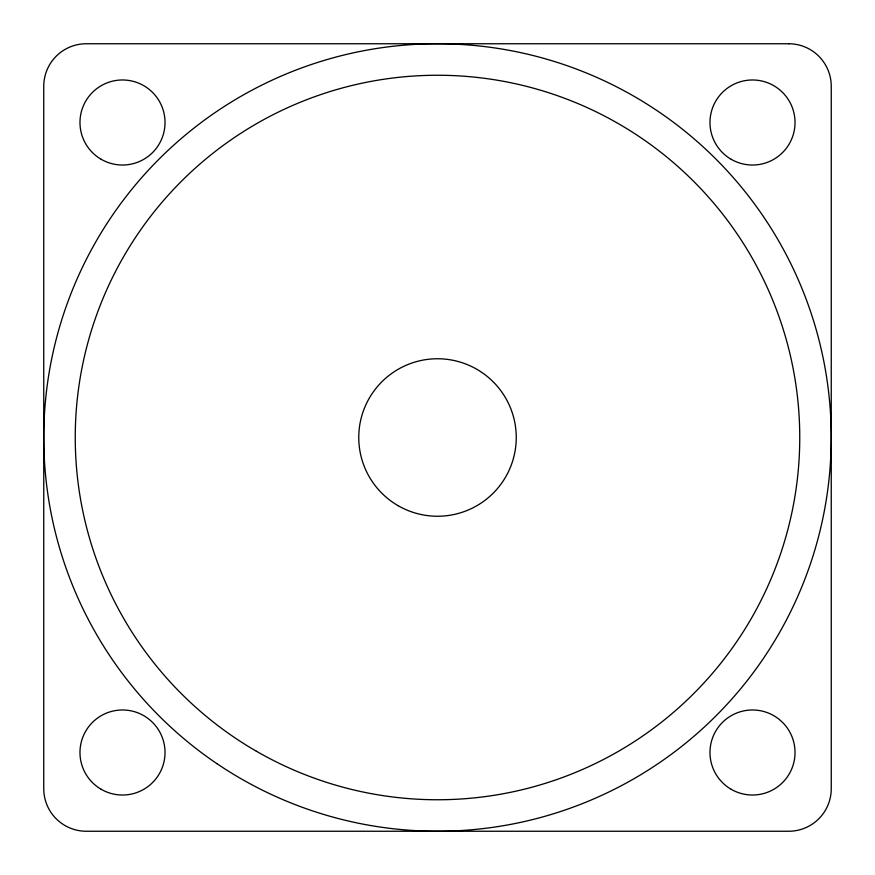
<?xml version="1.0" encoding="UTF-8"?>
<svg xmlns="http://www.w3.org/2000/svg" width="875" height="875" viewBox="0 0 875 875"><rect width="100%" height="100%" fill="white"/><g stroke="black" fill="none" stroke-linecap="round" stroke-linejoin="round"><path stroke-width="1.31" d="M788.725 43.75L86.275 43.75A42.525 42.525 0 0 0 43.75 86.275L43.75 788.725A42.525 42.525 0 0 0 86.275 831.25L788.725 831.25A42.525 42.525 0 0 0 831.25 788.725L831.25 86.275A42.525 42.525 0 0 0 788.725 43.75M101.237 789.327A42.525 42.525 0 0 0 165.025 752.5A42.525 42.525 0 0 0 101.237 715.673A42.525 42.525 0 0 0 101.237 789.327M101.237 159.327A42.525 42.525 0 0 0 165.025 122.5A42.525 42.525 0 0 0 101.237 85.673A42.525 42.525 0 0 0 101.237 159.327M731.237 159.327A42.525 42.525 0 0 0 795.025 122.5A42.525 42.525 0 0 0 731.237 85.673A42.525 42.525 0 0 0 731.237 159.327M731.237 789.327A42.525 42.525 0 0 0 795.025 752.5A42.525 42.525 0 0 0 731.237 715.673A42.525 42.525 0 0 0 731.237 789.327M216.803 763.58A393.75 393.75 0 0 0 830.244 465.588A393.75 393.75 0 0 0 265.453 83.322A393.75 393.75 0 0 0 216.803 763.58M256.375 751.22A362.25 362.25 0 0 0 799.75 437.5A362.25 362.25 0 0 0 256.375 123.78A362.25 362.25 0 0 0 256.375 751.22M398.125 505.695A78.75 78.75 0 0 0 516.25 437.5A78.75 78.75 0 0 0 398.125 369.305A78.75 78.75 0 0 0 398.125 505.695"/></g></svg>
